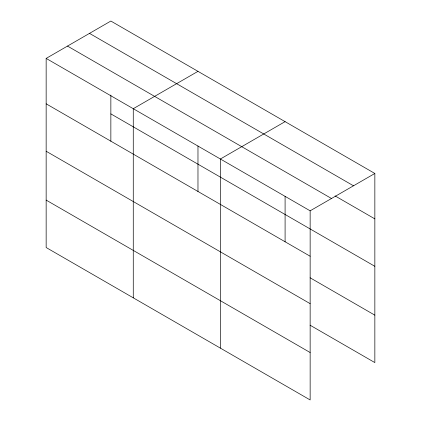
<?xml version="1.0" encoding="UTF-8"?>
<svg xmlns="http://www.w3.org/2000/svg" width="421" height="421" viewBox="0 0 421 421"><rect width="100%" height="100%" fill="white"/><g stroke="black" fill="none" stroke-linecap="round" stroke-linejoin="round"><path stroke-width="0.63" d="M46.152 58.408L310.145 210.821L310.145 399.95L46.152 247.532L46.152 58.408L110.855 21.05L374.848 173.468L374.848 362.592L310.088 325.201M197.975 71.349L133.268 108.702L133.268 297.831M285.091 121.643L220.388 159.001L220.388 348.13M310.145 210.821L374.848 173.468M89.505 33.38L353.498 185.793M335.084 195.918L374.848 218.878M67.502 46.078L331.495 198.496M110.855 113.886L374.848 266.304M46.152 103.819L310.145 256.231M310.088 277.776L374.848 315.166M46.152 151.244L310.145 303.657M46.152 200.107L310.145 352.524M285.091 196.291L285.091 241.843M197.975 145.992L197.975 191.55M110.855 95.046L110.855 141.251"/></g></svg>
